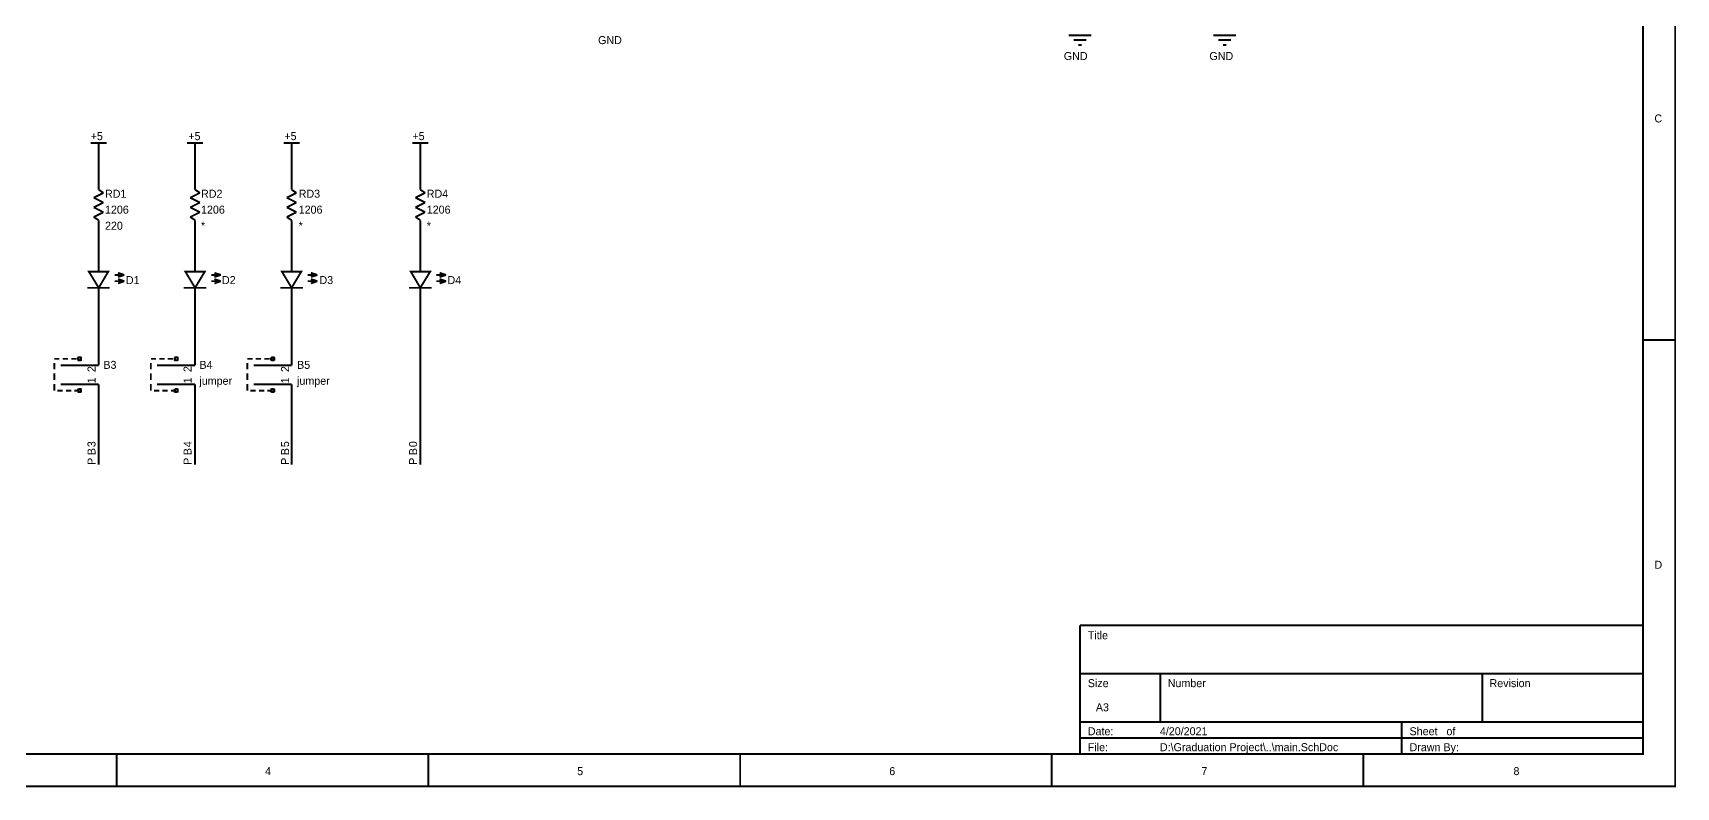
# Model space of a CAD drawing. Header units: millimetres. Extents: x 0 to 15.5, y 0 to 11.1.
# Drawn here: x 5.29 to 15.51, y 0 to 4.68 of the extents above; entities that cross this region are included whole.
import ezdxf

# ---------------------------------------------------------------- set-up
doc = ezdxf.new("R2010")
doc.units = ezdxf.units.MM
doc.header["$MEASUREMENT"] = 0
doc.layers.add('Sheet', color=255, linetype='Continuous')

msp = doc.modelspace()

# ---------------------------------------------------------------- linework, layer by layer
at = {"layer": 'Sheet'}
for points, const_width in [([(0, 11.098), (15.5, 11.098), (15.5, 0.001), (0, 0.001), (0, 11.098)], 0.0118), ([(0, 11.098), (0, 0.001), (15.5, 0.001), (15.5, 11.098), (0, 11.098), (0, 11.098)], 0.0039), ([(0.2, 10.899), (15.3, 10.899), (15.3, 0.201), (0.2, 0.201), (0.2, 10.899)], 0.0118), ([(0.2, 10.899), (0.2, 0.201), (15.3, 0.201), (15.3, 10.899), (0.2, 10.899), (0.2, 10.899)], 0.0039), ([(5.701, 3.1), (5.64, 3.2), (5.76, 3.2), (5.701, 3.1)], 0.0118), ([(5.701, 3.1), (5.64, 3.2), (5.76, 3.2), (5.701, 3.1)], 0.0118), ([(6.3, 3.1), (6.24, 3.2), (6.36, 3.2), (6.3, 3.1)], 0.0118), ([(6.3, 3.1), (6.24, 3.2), (6.36, 3.2), (6.3, 3.1)], 0.0118), ([(6.9, 3.1), (6.84, 3.2), (6.96, 3.2), (6.9, 3.1)], 0.0118), ([(6.9, 3.1), (6.84, 3.2), (6.96, 3.2), (6.9, 3.1)], 0.0118), ([(7.7, 3.1), (7.641, 3.2), (7.761, 3.2), (7.7, 3.1)], 0.0118), ([(7.7, 3.1), (7.641, 3.2), (7.761, 3.2), (7.7, 3.1)], 0.0118)]:
    msp.add_lwpolyline(points, close=True, dxfattribs=dict(at, const_width=const_width))
at = {"layer": 'Sheet', "const_width": 0.0118}
for points in [[(11.73, 4.67), (11.87, 4.67)], [(11.761, 4.64), (11.84, 4.64)], [(11.79, 4.61), (11.81, 4.61)], [(12.63, 4.67), (12.77, 4.67)], [(12.66, 4.64), (12.74, 4.64)], [(12.69, 4.61), (12.71, 4.61)], [(5.65, 4), (5.75, 4)], [(5.701, 3.9), (5.701, 4)], [(6.25, 4), (6.35, 4)], [(6.3, 3.9), (6.3, 4)], [(6.85, 4), (6.95, 4)], [(6.9, 3.9), (6.9, 4)], [(7.651, 4), (7.75, 4)], [(7.7, 3.9), (7.7, 4)], [(5.701, 3.83), (5.701, 3.9)], [(6.3, 3.83), (6.3, 3.9)], [(6.9, 3.83), (6.9, 3.9)], [(7.7, 3.83), (7.7, 3.9)], [(5.701, 3.73), (5.701, 3.83)], [(6.3, 3.73), (6.3, 3.83)], [(6.9, 3.73), (6.9, 3.83)], [(7.7, 3.73), (7.7, 3.83)], [(5.67, 3.66), (5.73, 3.69)], [(5.701, 3.71), (5.701, 3.73)], [(5.73, 3.69), (5.701, 3.71)], [(6.27, 3.66), (6.33, 3.69)], [(6.3, 3.71), (6.3, 3.73)], [(6.33, 3.69), (6.3, 3.71)], [(6.87, 3.66), (6.93, 3.69)], [(6.9, 3.71), (6.9, 3.73)], [(6.93, 3.69), (6.9, 3.71)], [(7.67, 3.66), (7.73, 3.69)], [(7.7, 3.71), (7.7, 3.73)], [(7.73, 3.69), (7.7, 3.71)], [(5.73, 3.63), (5.67, 3.66)], [(5.67, 3.6), (5.73, 3.63)], [(5.73, 3.57), (5.67, 3.6)], [(5.67, 3.54), (5.73, 3.57)], [(6.33, 3.63), (6.27, 3.66)], [(6.27, 3.6), (6.33, 3.63)], [(6.33, 3.57), (6.27, 3.6)], [(6.27, 3.54), (6.33, 3.57)], [(6.93, 3.63), (6.87, 3.66)], [(6.87, 3.6), (6.93, 3.63)], [(6.93, 3.57), (6.87, 3.6)], [(6.87, 3.54), (6.93, 3.57)], [(7.73, 3.63), (7.67, 3.66)], [(7.67, 3.6), (7.73, 3.63)], [(7.73, 3.57), (7.67, 3.6)], [(7.67, 3.54), (7.73, 3.57)], [(5.701, 3.52), (5.67, 3.54)], [(5.701, 3.5), (5.701, 3.52)], [(5.701, 3.5), (5.701, 3.4)], [(6.3, 3.52), (6.27, 3.54)], [(6.3, 3.5), (6.3, 3.52)], [(6.3, 3.5), (6.3, 3.4)], [(6.9, 3.52), (6.87, 3.54)], [(6.9, 3.5), (6.9, 3.52)], [(6.9, 3.5), (6.9, 3.4)], [(7.7, 3.52), (7.67, 3.54)], [(7.7, 3.5), (7.7, 3.52)], [(7.7, 3.5), (7.7, 3.4)], [(5.701, 3.3), (5.701, 3.4)], [(6.3, 3.3), (6.3, 3.4)], [(6.9, 3.3), (6.9, 3.4)], [(7.7, 3.3), (7.7, 3.4)], [(5.701, 3.2), (5.701, 3.3)], [(6.3, 3.2), (6.3, 3.3)], [(6.9, 3.2), (6.9, 3.3)], [(7.7, 3.2), (7.7, 3.3)], [(5.8, 3.18), (5.86, 3.18)], [(5.821, 3.193), (5.86, 3.18)], [(5.86, 3.18), (5.821, 3.167)], [(6.4, 3.18), (6.46, 3.18)], [(6.42, 3.193), (6.46, 3.18)], [(6.46, 3.18), (6.42, 3.167)], [(7, 3.18), (7.06, 3.18)], [(7.02, 3.193), (7.06, 3.18)], [(7.06, 3.18), (7.02, 3.167)], [(7.8, 3.18), (7.86, 3.18)], [(7.82, 3.193), (7.86, 3.18)], [(7.86, 3.18), (7.82, 3.167)], [(5.77, 3.1), (5.63, 3.1)], [(5.701, 3.1), (5.701, 3)], [(5.8, 3.141), (5.86, 3.141)], [(5.821, 3.154), (5.86, 3.141)], [(5.86, 3.141), (5.821, 3.127)], [(6.37, 3.1), (6.23, 3.1)], [(6.3, 3.1), (6.3, 3)], [(6.4, 3.141), (6.46, 3.141)], [(6.42, 3.154), (6.46, 3.141)], [(6.46, 3.141), (6.42, 3.127)], [(6.97, 3.1), (6.83, 3.1)], [(6.9, 3.1), (6.9, 3)], [(7, 3.141), (7.06, 3.141)], [(7.02, 3.154), (7.06, 3.141)], [(7.06, 3.141), (7.02, 3.127)], [(7.771, 3.1), (7.63, 3.1)], [(7.7, 3.1), (7.7, 3)], [(7.8, 3.141), (7.86, 3.141)], [(7.82, 3.154), (7.86, 3.141)], [(7.86, 3.141), (7.82, 3.127)], [(5.701, 3), (5.701, 2.618)], [(6.3, 3), (6.3, 2.618)], [(6.9, 3), (6.9, 2.618)], [(7.7, 3), (7.7, 2)], [(15.5, 2.776), (15.3, 2.776)], [(5.425, 2.658), (5.457, 2.658)], [(5.477, 2.658), (5.51, 2.658)], [(5.53, 2.658), (5.563, 2.658)], [(5.572, 2.658), (5.572, 2.659), (5.572, 2.659), (5.572, 2.659), (5.572, 2.66), (5.572, 2.661), (5.573, 2.661), (5.573, 2.661), (5.573, 2.662), (5.574, 2.662), (5.574, 2.662), (5.574, 2.663), (5.574, 2.664), (5.574, 2.664), (5.575, 2.664), (5.575, 2.664), (5.576, 2.665), (5.576, 2.666), (5.576, 2.666), (5.576, 2.666), (5.577, 2.666), (5.577, 2.666), (5.577, 2.667), (5.578, 2.667), (5.579, 2.667), (5.579, 2.667), (5.579, 2.667), (5.58, 2.667), (5.581, 2.668), (5.581, 2.668), (5.581, 2.668), (5.582, 2.668), (5.582, 2.668)], [(5.572, 2.658), (5.572, 2.659), (5.572, 2.659), (5.572, 2.659), (5.572, 2.66), (5.572, 2.661), (5.573, 2.661), (5.573, 2.661), (5.573, 2.662), (5.574, 2.662), (5.574, 2.662), (5.574, 2.663), (5.574, 2.664), (5.574, 2.664), (5.575, 2.664), (5.575, 2.664), (5.576, 2.665), (5.576, 2.666), (5.576, 2.666), (5.576, 2.666), (5.577, 2.666), (5.577, 2.666), (5.577, 2.667), (5.578, 2.667), (5.579, 2.667), (5.579, 2.667), (5.579, 2.667), (5.58, 2.667), (5.581, 2.668), (5.581, 2.668), (5.581, 2.668), (5.582, 2.668), (5.582, 2.668)], [(5.582, 2.648), (5.582, 2.648), (5.581, 2.648), (5.581, 2.648), (5.581, 2.648), (5.58, 2.648), (5.579, 2.649), (5.579, 2.649), (5.579, 2.649), (5.578, 2.649), (5.577, 2.649), (5.577, 2.649), (5.577, 2.65), (5.576, 2.65), (5.576, 2.651), (5.576, 2.651), (5.576, 2.651), (5.575, 2.651), (5.575, 2.652), (5.574, 2.652), (5.574, 2.653), (5.574, 2.653), (5.574, 2.653), (5.574, 2.654), (5.573, 2.654), (5.573, 2.654), (5.573, 2.655), (5.572, 2.656), (5.572, 2.656), (5.572, 2.657), (5.572, 2.657), (5.572, 2.658), (5.572, 2.658)], [(5.572, 2.658), (5.572, 2.658)], [(5.582, 2.648), (5.582, 2.648), (5.581, 2.648), (5.581, 2.648), (5.581, 2.648), (5.58, 2.648), (5.579, 2.649), (5.579, 2.649), (5.579, 2.649), (5.578, 2.649), (5.577, 2.649), (5.577, 2.649), (5.577, 2.65), (5.576, 2.65), (5.576, 2.651), (5.576, 2.651), (5.576, 2.651), (5.575, 2.651), (5.575, 2.652), (5.574, 2.652), (5.574, 2.653), (5.574, 2.653), (5.574, 2.653), (5.574, 2.654), (5.573, 2.654), (5.573, 2.654), (5.573, 2.655), (5.572, 2.656), (5.572, 2.656), (5.572, 2.657), (5.572, 2.657), (5.572, 2.658), (5.572, 2.658)], [(5.572, 2.658), (5.572, 2.658)], [(5.582, 2.668), (5.582, 2.668)], [(5.582, 2.668), (5.583, 2.668), (5.583, 2.668), (5.584, 2.668), (5.584, 2.668), (5.585, 2.667), (5.585, 2.667), (5.586, 2.667), (5.586, 2.667), (5.587, 2.667), (5.587, 2.667), (5.587, 2.666), (5.588, 2.666), (5.588, 2.666), (5.589, 2.666), (5.589, 2.666), (5.589, 2.665), (5.59, 2.664), (5.59, 2.664), (5.591, 2.664), (5.591, 2.664), (5.591, 2.663), (5.591, 2.662), (5.591, 2.662), (5.592, 2.662), (5.592, 2.661), (5.592, 2.661), (5.592, 2.661), (5.592, 2.66), (5.592, 2.659), (5.592, 2.659), (5.592, 2.659), (5.592, 2.658)], [(5.582, 2.668), (5.582, 2.668)], [(5.582, 2.668), (5.583, 2.668), (5.583, 2.668), (5.584, 2.668), (5.584, 2.668), (5.585, 2.667), (5.585, 2.667), (5.586, 2.667), (5.586, 2.667), (5.587, 2.667), (5.587, 2.667), (5.587, 2.666), (5.588, 2.666), (5.588, 2.666), (5.589, 2.666), (5.589, 2.666), (5.589, 2.665), (5.59, 2.664), (5.59, 2.664), (5.591, 2.664), (5.591, 2.664), (5.591, 2.663), (5.591, 2.662), (5.591, 2.662), (5.592, 2.662), (5.592, 2.661), (5.592, 2.661), (5.592, 2.661), (5.592, 2.66), (5.592, 2.659), (5.592, 2.659), (5.592, 2.659), (5.592, 2.658)], [(5.592, 2.658), (5.592, 2.658), (5.592, 2.657), (5.592, 2.657), (5.592, 2.656), (5.592, 2.656), (5.592, 2.655), (5.592, 2.654), (5.592, 2.654), (5.591, 2.654), (5.591, 2.653), (5.591, 2.653), (5.591, 2.653), (5.591, 2.652), (5.59, 2.652), (5.59, 2.651), (5.589, 2.651), (5.589, 2.651), (5.589, 2.651), (5.588, 2.65), (5.588, 2.65), (5.587, 2.649), (5.587, 2.649), (5.587, 2.649), (5.586, 2.649), (5.586, 2.649), (5.585, 2.649), (5.585, 2.648), (5.584, 2.648), (5.584, 2.648), (5.583, 2.648), (5.583, 2.648), (5.582, 2.648)], [(5.592, 2.658), (5.592, 2.658), (5.592, 2.657), (5.592, 2.657), (5.592, 2.656), (5.592, 2.656), (5.592, 2.655), (5.592, 2.654), (5.592, 2.654), (5.591, 2.654), (5.591, 2.653), (5.591, 2.653), (5.591, 2.653), (5.591, 2.652), (5.59, 2.652), (5.59, 2.651), (5.589, 2.651), (5.589, 2.651), (5.589, 2.651), (5.588, 2.65), (5.588, 2.65), (5.587, 2.649), (5.587, 2.649), (5.587, 2.649), (5.586, 2.649), (5.586, 2.649), (5.585, 2.649), (5.585, 2.648), (5.584, 2.648), (5.584, 2.648), (5.583, 2.648), (5.583, 2.648), (5.582, 2.648)], [(5.592, 2.658), (5.592, 2.658), (5.592, 2.658), (5.592, 2.658), (5.592, 2.658), (5.592, 2.658), (5.592, 2.658), (5.592, 2.658), (5.592, 2.658), (5.592, 2.658), (5.592, 2.658), (5.592, 2.658), (5.592, 2.658), (5.592, 2.658), (5.592, 2.658), (5.592, 2.658), (5.592, 2.658), (5.592, 2.658), (5.592, 2.658), (5.592, 2.658), (5.592, 2.658), (5.592, 2.658), (5.592, 2.658), (5.592, 2.658), (5.592, 2.658), (5.592, 2.658), (5.592, 2.658), (5.592, 2.658), (5.592, 2.658), (5.592, 2.658), (5.592, 2.658), (5.592, 2.658), (5.592, 2.658)], [(5.592, 2.658), (5.592, 2.658)], [(5.592, 2.658), (5.592, 2.658), (5.592, 2.658), (5.592, 2.658), (5.592, 2.658), (5.592, 2.658), (5.592, 2.658), (5.592, 2.658), (5.592, 2.658), (5.592, 2.658), (5.592, 2.658), (5.592, 2.658), (5.592, 2.658), (5.592, 2.658), (5.592, 2.658), (5.592, 2.658), (5.592, 2.658), (5.592, 2.658), (5.592, 2.658), (5.592, 2.658), (5.592, 2.658), (5.592, 2.658), (5.592, 2.658), (5.592, 2.658), (5.592, 2.658), (5.592, 2.658), (5.592, 2.658), (5.592, 2.658), (5.592, 2.658), (5.592, 2.658), (5.592, 2.658), (5.592, 2.658), (5.592, 2.658)], [(5.592, 2.658), (5.592, 2.658)], [(5.701, 2.697), (5.701, 2.618)], [(6.025, 2.658), (6.057, 2.658)], [(6.077, 2.658), (6.11, 2.658)], [(6.13, 2.658), (6.163, 2.658)], [(6.172, 2.658), (6.172, 2.659), (6.172, 2.659), (6.172, 2.659), (6.172, 2.66), (6.173, 2.661), (6.173, 2.661), (6.173, 2.661), (6.173, 2.662), (6.173, 2.662), (6.173, 2.662), (6.174, 2.663), (6.174, 2.664), (6.174, 2.664), (6.174, 2.664), (6.175, 2.664), (6.175, 2.665), (6.176, 2.666), (6.176, 2.666), (6.176, 2.666), (6.177, 2.666), (6.177, 2.666), (6.177, 2.667), (6.178, 2.667), (6.179, 2.667), (6.179, 2.667), (6.179, 2.667), (6.18, 2.667), (6.181, 2.668), (6.181, 2.668), (6.181, 2.668), (6.182, 2.668), (6.182, 2.668)], [(6.172, 2.658), (6.172, 2.659), (6.172, 2.659), (6.172, 2.659), (6.172, 2.66), (6.173, 2.661), (6.173, 2.661), (6.173, 2.661), (6.173, 2.662), (6.173, 2.662), (6.173, 2.662), (6.174, 2.663), (6.174, 2.664), (6.174, 2.664), (6.174, 2.664), (6.175, 2.664), (6.175, 2.665), (6.176, 2.666), (6.176, 2.666), (6.176, 2.666), (6.177, 2.666), (6.177, 2.666), (6.177, 2.667), (6.178, 2.667), (6.179, 2.667), (6.179, 2.667), (6.179, 2.667), (6.18, 2.667), (6.181, 2.668), (6.181, 2.668), (6.181, 2.668), (6.182, 2.668), (6.182, 2.668)], [(6.182, 2.648), (6.182, 2.648), (6.181, 2.648), (6.181, 2.648), (6.181, 2.648), (6.18, 2.648), (6.179, 2.649), (6.179, 2.649), (6.179, 2.649), (6.178, 2.649), (6.177, 2.649), (6.177, 2.649), (6.177, 2.65), (6.176, 2.65), (6.176, 2.651), (6.176, 2.651), (6.175, 2.651), (6.175, 2.651), (6.174, 2.652), (6.174, 2.652), (6.174, 2.653), (6.174, 2.653), (6.173, 2.653), (6.173, 2.654), (6.173, 2.654), (6.173, 2.654), (6.173, 2.655), (6.173, 2.656), (6.172, 2.656), (6.172, 2.657), (6.172, 2.657), (6.172, 2.658), (6.172, 2.658)], [(6.172, 2.658), (6.172, 2.658)], [(6.182, 2.648), (6.182, 2.648), (6.181, 2.648), (6.181, 2.648), (6.181, 2.648), (6.18, 2.648), (6.179, 2.649), (6.179, 2.649), (6.179, 2.649), (6.178, 2.649), (6.177, 2.649), (6.177, 2.649), (6.177, 2.65), (6.176, 2.65), (6.176, 2.651), (6.176, 2.651), (6.175, 2.651), (6.175, 2.651), (6.174, 2.652), (6.174, 2.652), (6.174, 2.653), (6.174, 2.653), (6.173, 2.653), (6.173, 2.654), (6.173, 2.654), (6.173, 2.654), (6.173, 2.655), (6.173, 2.656), (6.172, 2.656), (6.172, 2.657), (6.172, 2.657), (6.172, 2.658), (6.172, 2.658)], [(6.172, 2.658), (6.172, 2.658)], [(6.182, 2.668), (6.182, 2.668)], [(6.182, 2.668), (6.183, 2.668), (6.183, 2.668), (6.184, 2.668), (6.184, 2.668), (6.185, 2.667), (6.185, 2.667), (6.186, 2.667), (6.186, 2.667), (6.187, 2.667), (6.187, 2.667), (6.187, 2.666), (6.188, 2.666), (6.188, 2.666), (6.189, 2.666), (6.189, 2.666), (6.189, 2.665), (6.19, 2.664), (6.19, 2.664), (6.191, 2.664), (6.191, 2.664), (6.191, 2.663), (6.191, 2.662), (6.191, 2.662), (6.192, 2.662), (6.192, 2.661), (6.192, 2.661), (6.192, 2.661), (6.192, 2.66), (6.192, 2.659), (6.192, 2.659), (6.192, 2.659), (6.192, 2.658)], [(6.182, 2.668), (6.182, 2.668)], [(6.182, 2.668), (6.183, 2.668), (6.183, 2.668), (6.184, 2.668), (6.184, 2.668), (6.185, 2.667), (6.185, 2.667), (6.186, 2.667), (6.186, 2.667), (6.187, 2.667), (6.187, 2.667), (6.187, 2.666), (6.188, 2.666), (6.188, 2.666), (6.189, 2.666), (6.189, 2.666), (6.189, 2.665), (6.19, 2.664), (6.19, 2.664), (6.191, 2.664), (6.191, 2.664), (6.191, 2.663), (6.191, 2.662), (6.191, 2.662), (6.192, 2.662), (6.192, 2.661), (6.192, 2.661), (6.192, 2.661), (6.192, 2.66), (6.192, 2.659), (6.192, 2.659), (6.192, 2.659), (6.192, 2.658)], [(6.192, 2.658), (6.192, 2.658), (6.192, 2.657), (6.192, 2.657), (6.192, 2.656), (6.192, 2.656), (6.192, 2.655), (6.192, 2.654), (6.192, 2.654), (6.191, 2.654), (6.191, 2.653), (6.191, 2.653), (6.191, 2.653), (6.191, 2.652), (6.19, 2.652), (6.19, 2.651), (6.189, 2.651), (6.189, 2.651), (6.189, 2.651), (6.188, 2.65), (6.188, 2.65), (6.187, 2.649), (6.187, 2.649), (6.187, 2.649), (6.186, 2.649), (6.186, 2.649), (6.185, 2.649), (6.185, 2.648), (6.184, 2.648), (6.184, 2.648), (6.183, 2.648), (6.183, 2.648), (6.182, 2.648)], [(6.192, 2.658), (6.192, 2.658), (6.192, 2.657), (6.192, 2.657), (6.192, 2.656), (6.192, 2.656), (6.192, 2.655), (6.192, 2.654), (6.192, 2.654), (6.191, 2.654), (6.191, 2.653), (6.191, 2.653), (6.191, 2.653), (6.191, 2.652), (6.19, 2.652), (6.19, 2.651), (6.189, 2.651), (6.189, 2.651), (6.189, 2.651), (6.188, 2.65), (6.188, 2.65), (6.187, 2.649), (6.187, 2.649), (6.187, 2.649), (6.186, 2.649), (6.186, 2.649), (6.185, 2.649), (6.185, 2.648), (6.184, 2.648), (6.184, 2.648), (6.183, 2.648), (6.183, 2.648), (6.182, 2.648)], [(6.192, 2.658), (6.192, 2.658), (6.192, 2.658), (6.192, 2.658), (6.192, 2.658), (6.192, 2.658), (6.192, 2.658), (6.192, 2.658), (6.192, 2.658), (6.192, 2.658), (6.192, 2.658), (6.192, 2.658), (6.192, 2.658), (6.192, 2.658), (6.192, 2.658), (6.192, 2.658), (6.192, 2.658), (6.192, 2.658), (6.192, 2.658), (6.192, 2.658), (6.192, 2.658), (6.192, 2.658), (6.192, 2.658), (6.192, 2.658), (6.192, 2.658), (6.192, 2.658), (6.192, 2.658), (6.192, 2.658), (6.192, 2.658), (6.192, 2.658), (6.192, 2.658), (6.192, 2.658), (6.192, 2.658)], [(6.192, 2.658), (6.192, 2.658)], [(6.192, 2.658), (6.192, 2.658), (6.192, 2.658), (6.192, 2.658), (6.192, 2.658), (6.192, 2.658), (6.192, 2.658), (6.192, 2.658), (6.192, 2.658), (6.192, 2.658), (6.192, 2.658), (6.192, 2.658), (6.192, 2.658), (6.192, 2.658), (6.192, 2.658), (6.192, 2.658), (6.192, 2.658), (6.192, 2.658), (6.192, 2.658), (6.192, 2.658), (6.192, 2.658), (6.192, 2.658), (6.192, 2.658), (6.192, 2.658), (6.192, 2.658), (6.192, 2.658), (6.192, 2.658), (6.192, 2.658), (6.192, 2.658), (6.192, 2.658), (6.192, 2.658), (6.192, 2.658), (6.192, 2.658)], [(6.192, 2.658), (6.192, 2.658)], [(6.3, 2.697), (6.3, 2.618)], [(6.625, 2.658), (6.658, 2.658)], [(6.677, 2.658), (6.71, 2.658)], [(6.73, 2.658), (6.763, 2.658)], [(6.772, 2.658), (6.772, 2.659), (6.772, 2.659), (6.772, 2.659), (6.772, 2.66), (6.773, 2.661), (6.773, 2.661), (6.773, 2.661), (6.773, 2.662), (6.773, 2.662), (6.773, 2.662), (6.774, 2.663), (6.774, 2.664), (6.774, 2.664), (6.774, 2.664), (6.774, 2.664), (6.775, 2.665), (6.776, 2.666), (6.776, 2.666), (6.776, 2.666), (6.776, 2.666), (6.777, 2.666), (6.778, 2.667), (6.778, 2.667), (6.778, 2.667), (6.779, 2.667), (6.779, 2.667), (6.779, 2.667), (6.78, 2.668), (6.781, 2.668), (6.781, 2.668), (6.781, 2.668), (6.782, 2.668)], [(6.772, 2.658), (6.772, 2.659), (6.772, 2.659), (6.772, 2.659), (6.772, 2.66), (6.773, 2.661), (6.773, 2.661), (6.773, 2.661), (6.773, 2.662), (6.773, 2.662), (6.773, 2.662), (6.774, 2.663), (6.774, 2.664), (6.774, 2.664), (6.774, 2.664), (6.774, 2.664), (6.775, 2.665), (6.776, 2.666), (6.776, 2.666), (6.776, 2.666), (6.776, 2.666), (6.777, 2.666), (6.778, 2.667), (6.778, 2.667), (6.778, 2.667), (6.779, 2.667), (6.779, 2.667), (6.779, 2.667), (6.78, 2.668), (6.781, 2.668), (6.781, 2.668), (6.781, 2.668), (6.782, 2.668)], [(6.782, 2.648), (6.781, 2.648), (6.781, 2.648), (6.781, 2.648), (6.78, 2.648), (6.779, 2.648), (6.779, 2.649), (6.779, 2.649), (6.778, 2.649), (6.778, 2.649), (6.778, 2.649), (6.777, 2.649), (6.776, 2.65), (6.776, 2.65), (6.776, 2.651), (6.776, 2.651), (6.775, 2.651), (6.774, 2.651), (6.774, 2.652), (6.774, 2.652), (6.774, 2.653), (6.774, 2.653), (6.773, 2.653), (6.773, 2.654), (6.773, 2.654), (6.773, 2.654), (6.773, 2.655), (6.773, 2.656), (6.772, 2.656), (6.772, 2.657), (6.772, 2.657), (6.772, 2.658), (6.772, 2.658)], [(6.772, 2.658), (6.772, 2.658)], [(6.782, 2.648), (6.781, 2.648), (6.781, 2.648), (6.781, 2.648), (6.78, 2.648), (6.779, 2.648), (6.779, 2.649), (6.779, 2.649), (6.778, 2.649), (6.778, 2.649), (6.778, 2.649), (6.777, 2.649), (6.776, 2.65), (6.776, 2.65), (6.776, 2.651), (6.776, 2.651), (6.775, 2.651), (6.774, 2.651), (6.774, 2.652), (6.774, 2.652), (6.774, 2.653), (6.774, 2.653), (6.773, 2.653), (6.773, 2.654), (6.773, 2.654), (6.773, 2.654), (6.773, 2.655), (6.773, 2.656), (6.772, 2.656), (6.772, 2.657), (6.772, 2.657), (6.772, 2.658), (6.772, 2.658)], [(6.772, 2.658), (6.772, 2.658)], [(6.782, 2.668), (6.782, 2.668)], [(6.782, 2.668), (6.782, 2.668), (6.783, 2.668), (6.783, 2.668), (6.784, 2.668), (6.784, 2.667), (6.785, 2.667), (6.786, 2.667), (6.786, 2.667), (6.786, 2.667), (6.787, 2.667), (6.787, 2.666), (6.787, 2.666), (6.788, 2.666), (6.789, 2.666), (6.789, 2.666), (6.789, 2.665), (6.789, 2.664), (6.79, 2.664), (6.791, 2.664), (6.791, 2.664), (6.791, 2.663), (6.791, 2.662), (6.791, 2.662), (6.792, 2.662), (6.792, 2.661), (6.792, 2.661), (6.792, 2.661), (6.792, 2.66), (6.792, 2.659), (6.792, 2.659), (6.792, 2.659), (6.792, 2.658)], [(6.782, 2.668), (6.782, 2.668)], [(6.782, 2.668), (6.782, 2.668), (6.783, 2.668), (6.783, 2.668), (6.784, 2.668), (6.784, 2.667), (6.785, 2.667), (6.786, 2.667), (6.786, 2.667), (6.786, 2.667), (6.787, 2.667), (6.787, 2.666), (6.787, 2.666), (6.788, 2.666), (6.789, 2.666), (6.789, 2.666), (6.789, 2.665), (6.789, 2.664), (6.79, 2.664), (6.791, 2.664), (6.791, 2.664), (6.791, 2.663), (6.791, 2.662), (6.791, 2.662), (6.792, 2.662), (6.792, 2.661), (6.792, 2.661), (6.792, 2.661), (6.792, 2.66), (6.792, 2.659), (6.792, 2.659), (6.792, 2.659), (6.792, 2.658)], [(6.792, 2.658), (6.792, 2.658), (6.792, 2.657), (6.792, 2.657), (6.792, 2.656), (6.792, 2.656), (6.792, 2.655), (6.792, 2.654), (6.792, 2.654), (6.791, 2.654), (6.791, 2.653), (6.791, 2.653), (6.791, 2.653), (6.791, 2.652), (6.79, 2.652), (6.789, 2.651), (6.789, 2.651), (6.789, 2.651), (6.789, 2.651), (6.788, 2.65), (6.787, 2.65), (6.787, 2.649), (6.787, 2.649), (6.786, 2.649), (6.786, 2.649), (6.786, 2.649), (6.785, 2.649), (6.784, 2.648), (6.784, 2.648), (6.783, 2.648), (6.783, 2.648), (6.782, 2.648), (6.782, 2.648)], [(6.792, 2.658), (6.792, 2.658), (6.792, 2.657), (6.792, 2.657), (6.792, 2.656), (6.792, 2.656), (6.792, 2.655), (6.792, 2.654), (6.792, 2.654), (6.791, 2.654), (6.791, 2.653), (6.791, 2.653), (6.791, 2.653), (6.791, 2.652), (6.79, 2.652), (6.789, 2.651), (6.789, 2.651), (6.789, 2.651), (6.789, 2.651), (6.788, 2.65), (6.787, 2.65), (6.787, 2.649), (6.787, 2.649), (6.786, 2.649), (6.786, 2.649), (6.786, 2.649), (6.785, 2.649), (6.784, 2.648), (6.784, 2.648), (6.783, 2.648), (6.783, 2.648), (6.782, 2.648), (6.782, 2.648)], [(6.792, 2.658), (6.792, 2.658), (6.792, 2.658), (6.792, 2.658), (6.792, 2.658), (6.792, 2.658), (6.792, 2.658), (6.792, 2.658), (6.792, 2.658), (6.792, 2.658), (6.792, 2.658), (6.792, 2.658), (6.792, 2.658), (6.792, 2.658), (6.792, 2.658), (6.792, 2.658), (6.792, 2.658), (6.792, 2.658), (6.792, 2.658), (6.792, 2.658), (6.792, 2.658), (6.792, 2.658), (6.792, 2.658), (6.792, 2.658), (6.792, 2.658), (6.792, 2.658), (6.792, 2.658), (6.792, 2.658), (6.792, 2.658), (6.792, 2.658), (6.792, 2.658), (6.792, 2.658), (6.792, 2.658)], [(6.792, 2.658), (6.792, 2.658)], [(6.792, 2.658), (6.792, 2.658), (6.792, 2.658), (6.792, 2.658), (6.792, 2.658), (6.792, 2.658), (6.792, 2.658), (6.792, 2.658), (6.792, 2.658), (6.792, 2.658), (6.792, 2.658), (6.792, 2.658), (6.792, 2.658), (6.792, 2.658), (6.792, 2.658), (6.792, 2.658), (6.792, 2.658), (6.792, 2.658), (6.792, 2.658), (6.792, 2.658), (6.792, 2.658), (6.792, 2.658), (6.792, 2.658), (6.792, 2.658), (6.792, 2.658), (6.792, 2.658), (6.792, 2.658), (6.792, 2.658), (6.792, 2.658), (6.792, 2.658), (6.792, 2.658), (6.792, 2.658), (6.792, 2.658)], [(6.792, 2.658), (6.792, 2.658)], [(6.9, 2.697), (6.9, 2.618)], [(5.425, 2.592), (5.425, 2.633)], [(5.425, 2.527), (5.425, 2.568)], [(5.701, 2.618), (5.464, 2.618)], [(6.025, 2.592), (6.025, 2.633)], [(6.025, 2.527), (6.025, 2.568)], [(6.3, 2.618), (6.064, 2.618)], [(6.625, 2.592), (6.625, 2.633)], [(6.625, 2.527), (6.625, 2.568)], [(6.9, 2.618), (6.664, 2.618)], [(5.425, 2.461), (5.425, 2.502)], [(5.477, 2.461), (5.444, 2.461)], [(5.701, 2.5), (5.464, 2.5)], [(5.53, 2.461), (5.497, 2.461)], [(5.582, 2.461), (5.549, 2.461)], [(5.572, 2.461), (5.572, 2.462), (5.572, 2.462), (5.572, 2.462), (5.572, 2.463), (5.572, 2.464), (5.573, 2.464), (5.573, 2.465), (5.573, 2.465), (5.574, 2.465), (5.574, 2.466), (5.574, 2.466), (5.574, 2.467), (5.574, 2.467), (5.575, 2.467), (5.575, 2.468), (5.576, 2.468), (5.576, 2.469), (5.576, 2.469), (5.576, 2.469), (5.577, 2.469), (5.577, 2.47), (5.577, 2.47), (5.578, 2.47), (5.579, 2.47), (5.579, 2.47), (5.579, 2.47), (5.58, 2.471), (5.581, 2.471), (5.581, 2.471), (5.581, 2.471), (5.582, 2.471), (5.582, 2.471)], [(5.572, 2.461), (5.572, 2.462), (5.572, 2.462), (5.572, 2.462), (5.572, 2.463), (5.572, 2.464), (5.573, 2.464), (5.573, 2.465), (5.573, 2.465), (5.574, 2.465), (5.574, 2.466), (5.574, 2.466), (5.574, 2.467), (5.574, 2.467), (5.575, 2.467), (5.575, 2.468), (5.576, 2.468), (5.576, 2.469), (5.576, 2.469), (5.576, 2.469), (5.577, 2.469), (5.577, 2.47), (5.577, 2.47), (5.578, 2.47), (5.579, 2.47), (5.579, 2.47), (5.579, 2.47), (5.58, 2.471), (5.581, 2.471), (5.581, 2.471), (5.581, 2.471), (5.582, 2.471), (5.582, 2.471)], [(5.582, 2.451), (5.582, 2.451), (5.581, 2.451), (5.581, 2.451), (5.581, 2.451), (5.58, 2.451), (5.579, 2.452), (5.579, 2.452), (5.579, 2.452), (5.578, 2.452), (5.577, 2.452), (5.577, 2.452), (5.577, 2.453), (5.576, 2.453), (5.576, 2.454), (5.576, 2.454), (5.576, 2.454), (5.575, 2.454), (5.575, 2.455), (5.574, 2.455), (5.574, 2.455), (5.574, 2.456), (5.574, 2.456), (5.574, 2.457), (5.573, 2.457), (5.573, 2.457), (5.573, 2.458), (5.572, 2.459), (5.572, 2.459), (5.572, 2.46), (5.572, 2.46), (5.572, 2.46), (5.572, 2.461)], [(5.572, 2.461), (5.572, 2.461)], [(5.582, 2.451), (5.582, 2.451), (5.581, 2.451), (5.581, 2.451), (5.581, 2.451), (5.58, 2.451), (5.579, 2.452), (5.579, 2.452), (5.579, 2.452), (5.578, 2.452), (5.577, 2.452), (5.577, 2.452), (5.577, 2.453), (5.576, 2.453), (5.576, 2.454), (5.576, 2.454), (5.576, 2.454), (5.575, 2.454), (5.575, 2.455), (5.574, 2.455), (5.574, 2.455), (5.574, 2.456), (5.574, 2.456), (5.574, 2.457), (5.573, 2.457), (5.573, 2.457), (5.573, 2.458), (5.572, 2.459), (5.572, 2.459), (5.572, 2.46), (5.572, 2.46), (5.572, 2.46), (5.572, 2.461)], [(5.572, 2.461), (5.572, 2.461)], [(5.582, 2.471), (5.582, 2.471)], [(5.582, 2.471), (5.583, 2.471), (5.583, 2.471), (5.584, 2.471), (5.584, 2.471), (5.585, 2.471), (5.585, 2.47), (5.586, 2.47), (5.586, 2.47), (5.587, 2.47), (5.587, 2.47), (5.587, 2.47), (5.588, 2.469), (5.588, 2.469), (5.589, 2.469), (5.589, 2.469), (5.589, 2.468), (5.59, 2.468), (5.59, 2.467), (5.591, 2.467), (5.591, 2.467), (5.591, 2.466), (5.591, 2.466), (5.591, 2.465), (5.592, 2.465), (5.592, 2.465), (5.592, 2.464), (5.592, 2.464), (5.592, 2.463), (5.592, 2.462), (5.592, 2.462), (5.592, 2.462), (5.592, 2.461)], [(5.582, 2.471), (5.582, 2.471)], [(5.582, 2.471), (5.583, 2.471), (5.583, 2.471), (5.584, 2.471), (5.584, 2.471), (5.585, 2.471), (5.585, 2.47), (5.586, 2.47), (5.586, 2.47), (5.587, 2.47), (5.587, 2.47), (5.587, 2.47), (5.588, 2.469), (5.588, 2.469), (5.589, 2.469), (5.589, 2.469), (5.589, 2.468), (5.59, 2.468), (5.59, 2.467), (5.591, 2.467), (5.591, 2.467), (5.591, 2.466), (5.591, 2.466), (5.591, 2.465), (5.592, 2.465), (5.592, 2.465), (5.592, 2.464), (5.592, 2.464), (5.592, 2.463), (5.592, 2.462), (5.592, 2.462), (5.592, 2.462), (5.592, 2.461)], [(5.592, 2.461), (5.592, 2.46), (5.592, 2.46), (5.592, 2.46), (5.592, 2.459), (5.592, 2.459), (5.592, 2.458), (5.592, 2.457), (5.592, 2.457), (5.591, 2.457), (5.591, 2.456), (5.591, 2.456), (5.591, 2.455), (5.591, 2.455), (5.59, 2.455), (5.59, 2.454), (5.589, 2.454), (5.589, 2.454), (5.589, 2.454), (5.588, 2.453), (5.588, 2.453), (5.587, 2.452), (5.587, 2.452), (5.587, 2.452), (5.586, 2.452), (5.586, 2.452), (5.585, 2.452), (5.585, 2.451), (5.584, 2.451), (5.584, 2.451), (5.583, 2.451), (5.583, 2.451), (5.582, 2.451)], [(5.592, 2.461), (5.592, 2.46), (5.592, 2.46), (5.592, 2.46), (5.592, 2.459), (5.592, 2.459), (5.592, 2.458), (5.592, 2.457), (5.592, 2.457), (5.591, 2.457), (5.591, 2.456), (5.591, 2.456), (5.591, 2.455), (5.591, 2.455), (5.59, 2.455), (5.59, 2.454), (5.589, 2.454), (5.589, 2.454), (5.589, 2.454), (5.588, 2.453), (5.588, 2.453), (5.587, 2.452), (5.587, 2.452), (5.587, 2.452), (5.586, 2.452), (5.586, 2.452), (5.585, 2.452), (5.585, 2.451), (5.584, 2.451), (5.584, 2.451), (5.583, 2.451), (5.583, 2.451), (5.582, 2.451)], [(5.592, 2.461), (5.592, 2.461), (5.592, 2.461), (5.592, 2.461), (5.592, 2.461), (5.592, 2.461), (5.592, 2.461), (5.592, 2.461), (5.592, 2.461), (5.592, 2.461), (5.592, 2.461), (5.592, 2.461), (5.592, 2.461), (5.592, 2.461), (5.592, 2.461), (5.592, 2.461), (5.592, 2.461), (5.592, 2.461), (5.592, 2.461), (5.592, 2.461), (5.592, 2.461), (5.592, 2.461), (5.592, 2.461), (5.592, 2.461), (5.592, 2.461), (5.592, 2.461), (5.592, 2.461), (5.592, 2.461), (5.592, 2.461), (5.592, 2.461), (5.592, 2.461), (5.592, 2.461), (5.592, 2.461)], [(5.592, 2.461), (5.592, 2.461)], [(5.592, 2.461), (5.592, 2.461), (5.592, 2.461), (5.592, 2.461), (5.592, 2.461), (5.592, 2.461), (5.592, 2.461), (5.592, 2.461), (5.592, 2.461), (5.592, 2.461), (5.592, 2.461), (5.592, 2.461), (5.592, 2.461), (5.592, 2.461), (5.592, 2.461), (5.592, 2.461), (5.592, 2.461), (5.592, 2.461), (5.592, 2.461), (5.592, 2.461), (5.592, 2.461), (5.592, 2.461), (5.592, 2.461), (5.592, 2.461), (5.592, 2.461), (5.592, 2.461), (5.592, 2.461), (5.592, 2.461), (5.592, 2.461), (5.592, 2.461), (5.592, 2.461), (5.592, 2.461), (5.592, 2.461)], [(5.592, 2.461), (5.592, 2.461)], [(5.701, 2.422), (5.701, 2.5)], [(5.701, 2), (5.701, 2.5)], [(6.025, 2.461), (6.025, 2.502)], [(6.077, 2.461), (6.044, 2.461)], [(6.3, 2.5), (6.064, 2.5)], [(6.13, 2.461), (6.097, 2.461)], [(6.182, 2.461), (6.15, 2.461)], [(6.172, 2.461), (6.172, 2.462), (6.172, 2.462), (6.172, 2.462), (6.172, 2.463), (6.173, 2.464), (6.173, 2.464), (6.173, 2.465), (6.173, 2.465), (6.173, 2.465), (6.173, 2.466), (6.174, 2.466), (6.174, 2.467), (6.174, 2.467), (6.174, 2.467), (6.175, 2.468), (6.175, 2.468), (6.176, 2.469), (6.176, 2.469), (6.176, 2.469), (6.177, 2.469), (6.177, 2.47), (6.177, 2.47), (6.178, 2.47), (6.179, 2.47), (6.179, 2.47), (6.179, 2.47), (6.18, 2.471), (6.181, 2.471), (6.181, 2.471), (6.181, 2.471), (6.182, 2.471), (6.182, 2.471)], [(6.172, 2.461), (6.172, 2.462), (6.172, 2.462), (6.172, 2.462), (6.172, 2.463), (6.173, 2.464), (6.173, 2.464), (6.173, 2.465), (6.173, 2.465), (6.173, 2.465), (6.173, 2.466), (6.174, 2.466), (6.174, 2.467), (6.174, 2.467), (6.174, 2.467), (6.175, 2.468), (6.175, 2.468), (6.176, 2.469), (6.176, 2.469), (6.176, 2.469), (6.177, 2.469), (6.177, 2.47), (6.177, 2.47), (6.178, 2.47), (6.179, 2.47), (6.179, 2.47), (6.179, 2.47), (6.18, 2.471), (6.181, 2.471), (6.181, 2.471), (6.181, 2.471), (6.182, 2.471), (6.182, 2.471)], [(6.182, 2.451), (6.182, 2.451), (6.181, 2.451), (6.181, 2.451), (6.181, 2.451), (6.18, 2.451), (6.179, 2.452), (6.179, 2.452), (6.179, 2.452), (6.178, 2.452), (6.177, 2.452), (6.177, 2.452), (6.177, 2.453), (6.176, 2.453), (6.176, 2.454), (6.176, 2.454), (6.175, 2.454), (6.175, 2.454), (6.174, 2.455), (6.174, 2.455), (6.174, 2.455), (6.174, 2.456), (6.173, 2.456), (6.173, 2.457), (6.173, 2.457), (6.173, 2.457), (6.173, 2.458), (6.173, 2.459), (6.172, 2.459), (6.172, 2.46), (6.172, 2.46), (6.172, 2.46), (6.172, 2.461)], [(6.172, 2.461), (6.172, 2.461)], [(6.182, 2.451), (6.182, 2.451), (6.181, 2.451), (6.181, 2.451), (6.181, 2.451), (6.18, 2.451), (6.179, 2.452), (6.179, 2.452), (6.179, 2.452), (6.178, 2.452), (6.177, 2.452), (6.177, 2.452), (6.177, 2.453), (6.176, 2.453), (6.176, 2.454), (6.176, 2.454), (6.175, 2.454), (6.175, 2.454), (6.174, 2.455), (6.174, 2.455), (6.174, 2.455), (6.174, 2.456), (6.173, 2.456), (6.173, 2.457), (6.173, 2.457), (6.173, 2.457), (6.173, 2.458), (6.173, 2.459), (6.172, 2.459), (6.172, 2.46), (6.172, 2.46), (6.172, 2.46), (6.172, 2.461)], [(6.172, 2.461), (6.172, 2.461)], [(6.182, 2.471), (6.182, 2.471)], [(6.182, 2.471), (6.183, 2.471), (6.183, 2.471), (6.184, 2.471), (6.184, 2.471), (6.185, 2.471), (6.185, 2.47), (6.186, 2.47), (6.186, 2.47), (6.187, 2.47), (6.187, 2.47), (6.187, 2.47), (6.188, 2.469), (6.188, 2.469), (6.189, 2.469), (6.189, 2.469), (6.189, 2.468), (6.19, 2.468), (6.19, 2.467), (6.191, 2.467), (6.191, 2.467), (6.191, 2.466), (6.191, 2.466), (6.191, 2.465), (6.192, 2.465), (6.192, 2.465), (6.192, 2.464), (6.192, 2.464), (6.192, 2.463), (6.192, 2.462), (6.192, 2.462), (6.192, 2.462), (6.192, 2.461)], [(6.182, 2.471), (6.182, 2.471)], [(6.182, 2.471), (6.183, 2.471), (6.183, 2.471), (6.184, 2.471), (6.184, 2.471), (6.185, 2.471), (6.185, 2.47), (6.186, 2.47), (6.186, 2.47), (6.187, 2.47), (6.187, 2.47), (6.187, 2.47), (6.188, 2.469), (6.188, 2.469), (6.189, 2.469), (6.189, 2.469), (6.189, 2.468), (6.19, 2.468), (6.19, 2.467), (6.191, 2.467), (6.191, 2.467), (6.191, 2.466), (6.191, 2.466), (6.191, 2.465), (6.192, 2.465), (6.192, 2.465), (6.192, 2.464), (6.192, 2.464), (6.192, 2.463), (6.192, 2.462), (6.192, 2.462), (6.192, 2.462), (6.192, 2.461)], [(6.192, 2.461), (6.192, 2.46), (6.192, 2.46), (6.192, 2.46), (6.192, 2.459), (6.192, 2.459), (6.192, 2.458), (6.192, 2.457), (6.192, 2.457), (6.191, 2.457), (6.191, 2.456), (6.191, 2.456), (6.191, 2.455), (6.191, 2.455), (6.19, 2.455), (6.19, 2.454), (6.189, 2.454), (6.189, 2.454), (6.189, 2.454), (6.188, 2.453), (6.188, 2.453), (6.187, 2.452), (6.187, 2.452), (6.187, 2.452), (6.186, 2.452), (6.186, 2.452), (6.185, 2.452), (6.185, 2.451), (6.184, 2.451), (6.184, 2.451), (6.183, 2.451), (6.183, 2.451), (6.182, 2.451)], [(6.192, 2.461), (6.192, 2.46), (6.192, 2.46), (6.192, 2.46), (6.192, 2.459), (6.192, 2.459), (6.192, 2.458), (6.192, 2.457), (6.192, 2.457), (6.191, 2.457), (6.191, 2.456), (6.191, 2.456), (6.191, 2.455), (6.191, 2.455), (6.19, 2.455), (6.19, 2.454), (6.189, 2.454), (6.189, 2.454), (6.189, 2.454), (6.188, 2.453), (6.188, 2.453), (6.187, 2.452), (6.187, 2.452), (6.187, 2.452), (6.186, 2.452), (6.186, 2.452), (6.185, 2.452), (6.185, 2.451), (6.184, 2.451), (6.184, 2.451), (6.183, 2.451), (6.183, 2.451), (6.182, 2.451)], [(6.192, 2.461), (6.192, 2.461), (6.192, 2.461), (6.192, 2.461), (6.192, 2.461), (6.192, 2.461), (6.192, 2.461), (6.192, 2.461), (6.192, 2.461), (6.192, 2.461), (6.192, 2.461), (6.192, 2.461), (6.192, 2.461), (6.192, 2.461), (6.192, 2.461), (6.192, 2.461), (6.192, 2.461), (6.192, 2.461), (6.192, 2.461), (6.192, 2.461), (6.192, 2.461), (6.192, 2.461), (6.192, 2.461), (6.192, 2.461), (6.192, 2.461), (6.192, 2.461), (6.192, 2.461), (6.192, 2.461), (6.192, 2.461), (6.192, 2.461), (6.192, 2.461), (6.192, 2.461), (6.192, 2.461)], [(6.192, 2.461), (6.192, 2.461)], [(6.192, 2.461), (6.192, 2.461), (6.192, 2.461), (6.192, 2.461), (6.192, 2.461), (6.192, 2.461), (6.192, 2.461), (6.192, 2.461), (6.192, 2.461), (6.192, 2.461), (6.192, 2.461), (6.192, 2.461), (6.192, 2.461), (6.192, 2.461), (6.192, 2.461), (6.192, 2.461), (6.192, 2.461), (6.192, 2.461), (6.192, 2.461), (6.192, 2.461), (6.192, 2.461), (6.192, 2.461), (6.192, 2.461), (6.192, 2.461), (6.192, 2.461), (6.192, 2.461), (6.192, 2.461), (6.192, 2.461), (6.192, 2.461), (6.192, 2.461), (6.192, 2.461), (6.192, 2.461), (6.192, 2.461)], [(6.192, 2.461), (6.192, 2.461)], [(6.3, 2.422), (6.3, 2.5)], [(6.3, 2), (6.3, 2.5)], [(6.625, 2.461), (6.625, 2.502)], [(6.677, 2.461), (6.644, 2.461)], [(6.9, 2.5), (6.664, 2.5)], [(6.73, 2.461), (6.697, 2.461)], [(6.782, 2.461), (6.75, 2.461)], [(6.772, 2.461), (6.772, 2.462), (6.772, 2.462), (6.772, 2.462), (6.772, 2.463), (6.773, 2.464), (6.773, 2.464), (6.773, 2.465), (6.773, 2.465), (6.773, 2.465), (6.773, 2.466), (6.774, 2.466), (6.774, 2.467), (6.774, 2.467), (6.774, 2.467), (6.774, 2.468), (6.775, 2.468), (6.776, 2.469), (6.776, 2.469), (6.776, 2.469), (6.776, 2.469), (6.777, 2.47), (6.778, 2.47), (6.778, 2.47), (6.778, 2.47), (6.779, 2.47), (6.779, 2.47), (6.779, 2.471), (6.78, 2.471), (6.781, 2.471), (6.781, 2.471), (6.781, 2.471), (6.782, 2.471)], [(6.772, 2.461), (6.772, 2.462), (6.772, 2.462), (6.772, 2.462), (6.772, 2.463), (6.773, 2.464), (6.773, 2.464), (6.773, 2.465), (6.773, 2.465), (6.773, 2.465), (6.773, 2.466), (6.774, 2.466), (6.774, 2.467), (6.774, 2.467), (6.774, 2.467), (6.774, 2.468), (6.775, 2.468), (6.776, 2.469), (6.776, 2.469), (6.776, 2.469), (6.776, 2.469), (6.777, 2.47), (6.778, 2.47), (6.778, 2.47), (6.778, 2.47), (6.779, 2.47), (6.779, 2.47), (6.779, 2.471), (6.78, 2.471), (6.781, 2.471), (6.781, 2.471), (6.781, 2.471), (6.782, 2.471)], [(6.782, 2.451), (6.781, 2.451), (6.781, 2.451), (6.781, 2.451), (6.78, 2.451), (6.779, 2.451), (6.779, 2.452), (6.779, 2.452), (6.778, 2.452), (6.778, 2.452), (6.778, 2.452), (6.777, 2.452), (6.776, 2.453), (6.776, 2.453), (6.776, 2.454), (6.776, 2.454), (6.775, 2.454), (6.774, 2.454), (6.774, 2.455), (6.774, 2.455), (6.774, 2.455), (6.774, 2.456), (6.773, 2.456), (6.773, 2.457), (6.773, 2.457), (6.773, 2.457), (6.773, 2.458), (6.773, 2.459), (6.772, 2.459), (6.772, 2.46), (6.772, 2.46), (6.772, 2.46), (6.772, 2.461)], [(6.772, 2.461), (6.772, 2.461)], [(6.782, 2.451), (6.781, 2.451), (6.781, 2.451), (6.781, 2.451), (6.78, 2.451), (6.779, 2.451), (6.779, 2.452), (6.779, 2.452), (6.778, 2.452), (6.778, 2.452), (6.778, 2.452), (6.777, 2.452), (6.776, 2.453), (6.776, 2.453), (6.776, 2.454), (6.776, 2.454), (6.775, 2.454), (6.774, 2.454), (6.774, 2.455), (6.774, 2.455), (6.774, 2.455), (6.774, 2.456), (6.773, 2.456), (6.773, 2.457), (6.773, 2.457), (6.773, 2.457), (6.773, 2.458), (6.773, 2.459), (6.772, 2.459), (6.772, 2.46), (6.772, 2.46), (6.772, 2.46), (6.772, 2.461)], [(6.772, 2.461), (6.772, 2.461)], [(6.782, 2.471), (6.782, 2.471)], [(6.782, 2.471), (6.782, 2.471), (6.783, 2.471), (6.783, 2.471), (6.784, 2.471), (6.784, 2.471), (6.785, 2.47), (6.786, 2.47), (6.786, 2.47), (6.786, 2.47), (6.787, 2.47), (6.787, 2.47), (6.787, 2.469), (6.788, 2.469), (6.789, 2.469), (6.789, 2.469), (6.789, 2.468), (6.789, 2.468), (6.79, 2.467), (6.791, 2.467), (6.791, 2.467), (6.791, 2.466), (6.791, 2.466), (6.791, 2.465), (6.792, 2.465), (6.792, 2.465), (6.792, 2.464), (6.792, 2.464), (6.792, 2.463), (6.792, 2.462), (6.792, 2.462), (6.792, 2.462), (6.792, 2.461)], [(6.782, 2.471), (6.782, 2.471)], [(6.782, 2.471), (6.782, 2.471), (6.783, 2.471), (6.783, 2.471), (6.784, 2.471), (6.784, 2.471), (6.785, 2.47), (6.786, 2.47), (6.786, 2.47), (6.786, 2.47), (6.787, 2.47), (6.787, 2.47), (6.787, 2.469), (6.788, 2.469), (6.789, 2.469), (6.789, 2.469), (6.789, 2.468), (6.789, 2.468), (6.79, 2.467), (6.791, 2.467), (6.791, 2.467), (6.791, 2.466), (6.791, 2.466), (6.791, 2.465), (6.792, 2.465), (6.792, 2.465), (6.792, 2.464), (6.792, 2.464), (6.792, 2.463), (6.792, 2.462), (6.792, 2.462), (6.792, 2.462), (6.792, 2.461)], [(6.792, 2.461), (6.792, 2.46), (6.792, 2.46), (6.792, 2.46), (6.792, 2.459), (6.792, 2.459), (6.792, 2.458), (6.792, 2.457), (6.792, 2.457), (6.791, 2.457), (6.791, 2.456), (6.791, 2.456), (6.791, 2.455), (6.791, 2.455), (6.79, 2.455), (6.789, 2.454), (6.789, 2.454), (6.789, 2.454), (6.789, 2.454), (6.788, 2.453), (6.787, 2.453), (6.787, 2.452), (6.787, 2.452), (6.786, 2.452), (6.786, 2.452), (6.786, 2.452), (6.785, 2.452), (6.784, 2.451), (6.784, 2.451), (6.783, 2.451), (6.783, 2.451), (6.782, 2.451), (6.782, 2.451)], [(6.792, 2.461), (6.792, 2.46), (6.792, 2.46), (6.792, 2.46), (6.792, 2.459), (6.792, 2.459), (6.792, 2.458), (6.792, 2.457), (6.792, 2.457), (6.791, 2.457), (6.791, 2.456), (6.791, 2.456), (6.791, 2.455), (6.791, 2.455), (6.79, 2.455), (6.789, 2.454), (6.789, 2.454), (6.789, 2.454), (6.789, 2.454), (6.788, 2.453), (6.787, 2.453), (6.787, 2.452), (6.787, 2.452), (6.786, 2.452), (6.786, 2.452), (6.786, 2.452), (6.785, 2.452), (6.784, 2.451), (6.784, 2.451), (6.783, 2.451), (6.783, 2.451), (6.782, 2.451), (6.782, 2.451)], [(6.792, 2.461), (6.792, 2.461), (6.792, 2.461), (6.792, 2.461), (6.792, 2.461), (6.792, 2.461), (6.792, 2.461), (6.792, 2.461), (6.792, 2.461), (6.792, 2.461), (6.792, 2.461), (6.792, 2.461), (6.792, 2.461), (6.792, 2.461), (6.792, 2.461), (6.792, 2.461), (6.792, 2.461), (6.792, 2.461), (6.792, 2.461), (6.792, 2.461), (6.792, 2.461), (6.792, 2.461), (6.792, 2.461), (6.792, 2.461), (6.792, 2.461), (6.792, 2.461), (6.792, 2.461), (6.792, 2.461), (6.792, 2.461), (6.792, 2.461), (6.792, 2.461), (6.792, 2.461), (6.792, 2.461)], [(6.792, 2.461), (6.792, 2.461)], [(6.792, 2.461), (6.792, 2.461), (6.792, 2.461), (6.792, 2.461), (6.792, 2.461), (6.792, 2.461), (6.792, 2.461), (6.792, 2.461), (6.792, 2.461), (6.792, 2.461), (6.792, 2.461), (6.792, 2.461), (6.792, 2.461), (6.792, 2.461), (6.792, 2.461), (6.792, 2.461), (6.792, 2.461), (6.792, 2.461), (6.792, 2.461), (6.792, 2.461), (6.792, 2.461), (6.792, 2.461), (6.792, 2.461), (6.792, 2.461), (6.792, 2.461), (6.792, 2.461), (6.792, 2.461), (6.792, 2.461), (6.792, 2.461), (6.792, 2.461), (6.792, 2.461), (6.792, 2.461), (6.792, 2.461)], [(6.792, 2.461), (6.792, 2.461)], [(6.9, 2.422), (6.9, 2.5)], [(6.9, 2), (6.9, 2.5)], [(11.8, 1.001), (15.3, 1.001)], [(11.8, 1.001), (11.8, 0.201)], [(11.8, 0.701), (15.3, 0.701)], [(12.3, 0.701), (12.3, 0.401)], [(14.301, 0.701), (14.301, 0.401)], [(11.8, 0.401), (15.3, 0.401)], [(11.8, 0.301), (15.3, 0.301)], [(13.8, 0.401), (13.8, 0.201)], [(5.812, 0.001), (5.812, 0.201)], [(7.75, 0.001), (7.75, 0.201)], [(9.688, 0.001), (9.688, 0.201)], [(11.625, 0.001), (11.625, 0.201)], [(13.562, 0.001), (13.562, 0.201)], [(15.5, 0.001), (15.5, 0.201)]]:
    msp.add_lwpolyline(points, dxfattribs=at)

# ---------------------------------------------------------------- texts
at = {"layer": 'Sheet'}
for s, height, p in [('GND', 0.0497, (8.805, 4.615)), ('GND', 0.0497, (11.7, 4.516)), ('GND', 0.0497, (12.605, 4.516)), ('C', 0.0497, (15.371, 4.128)), ('+5', 0.0497, (5.651, 4.018)), ('+5', 0.0497, (6.258, 4.018)), ('+5', 0.0497, (6.855, 4.018)), ('+5', 0.0497, (7.651, 4.018)), ('RD1', 0.0497, (5.74, 3.66)), ('RD2', 0.0497, (6.337, 3.66)), ('RD3', 0.0497, (6.944, 3.66)), ('RD4', 0.0497, (7.74, 3.66)), ('1206', 0.0497, (5.74, 3.561)), ('1206', 0.0497, (6.337, 3.561)), ('1206', 0.0497, (6.944, 3.561)), ('1206', 0.0497, (7.74, 3.561)), ('220', 0.0497, (5.74, 3.461)), ('*', 0.0497, (6.337, 3.461)), ('*', 0.0497, (6.944, 3.461)), ('*', 0.0497, (7.74, 3.461)), ('D1', 0.0497, (5.87, 3.123)), ('D2', 0.0497, (6.467, 3.123)), ('D3', 0.0497, (7.073, 3.123)), ('D4', 0.0497, (7.869, 3.123)), ('B3', 0.0497, (5.73, 2.596)), ('B4', 0.0497, (6.327, 2.596)), ('B5', 0.0497, (6.934, 2.596)), ('jumper', 0.0497, (6.327, 2.497)), ('jumper', 0.0497, (6.934, 2.497)), ('D', 0.0497, (15.371, 1.353)), ('Title', 0.0497, (11.849, 0.915)), ('Size', 0.0497, (11.849, 0.617)), ('Number', 0.0497, (12.346, 0.617)), ('Revision', 0.0497, (14.346, 0.617)), ('A3', 0.0497, (11.899, 0.467)), ('Date:', 0.0497, (11.849, 0.318)), ('4/20/2021', 0.0497, (12.297, 0.318)), ('Sheet   of', 0.0497, (13.849, 0.318)), ('File:', 0.0497, (11.849, 0.219)), ('D:\\Graduation Project\\..\\main.SchDoc', 0.04973, (12.297, 0.219)), ('Drawn By:', 0.0497, (13.849, 0.219)), ('4', 0.0497, (6.735, 0.07)), ('5', 0.0497, (8.675, 0.07)), ('6', 0.0497, (10.615, 0.07)), ('7', 0.0497, (12.555, 0.07)), ('8', 0.0497, (14.495, 0.07))]:
    msp.add_text(s, height=height, dxfattribs=at).set_placement(p)
for s, p in [('2', (5.681, 2.576)), ('2', (6.278, 2.576)), ('2', (6.884, 2.576)), ('1', (5.681, 2.506)), ('1', (6.278, 2.506)), ('1', (6.884, 2.506)), ('3', (5.681, 2.109)), ('B', (5.681, 2.059)), ('4', (6.278, 2.109)), ('B', (6.278, 2.059)), ('5', (6.884, 2.109)), ('B', (6.884, 2.059)), ('0', (7.68, 2.109)), ('B', (7.68, 2.059)), ('P', (5.681, 1.999)), ('P', (6.278, 1.999)), ('P', (6.884, 1.999)), ('P', (7.68, 1.999))]:
    msp.add_text(s, height=0.0497, rotation=90, dxfattribs=at).set_placement(p)

doc.saveas('drawing.dxf')
